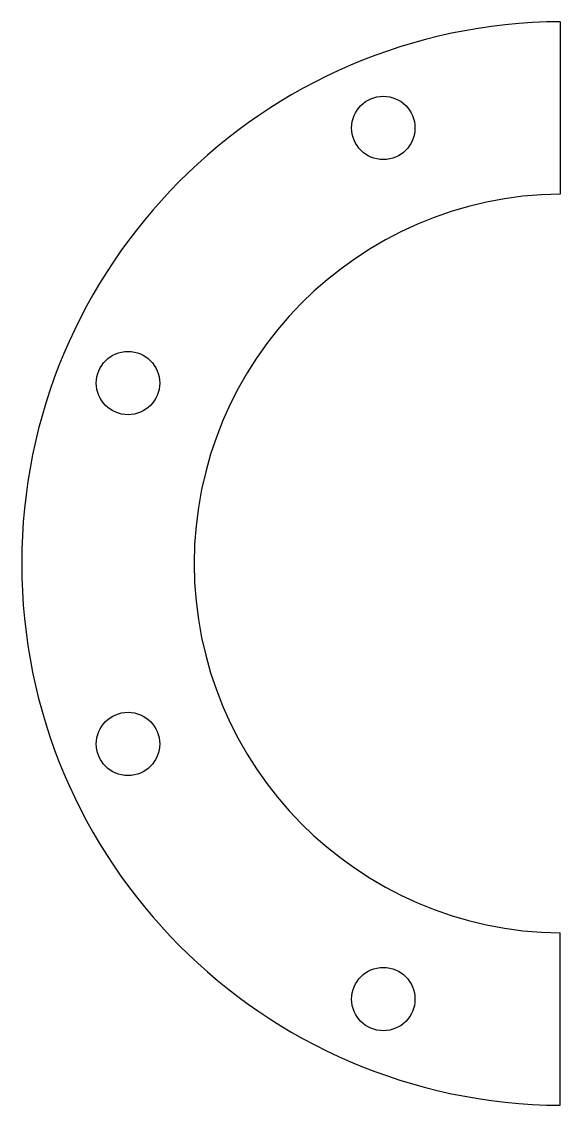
# Model space of a CAD drawing. Header units: millimetres. Extents: x -38.5 to -0.2, y -38.5 to 38.5.
import ezdxf

# ---------------------------------------------------------------- set-up
doc = ezdxf.new("R2010")
doc.units = ezdxf.units.MM

msp = doc.modelspace()

# ---------------------------------------------------------------- linework, layer by layer
at = {"color": 7, "linetype": 'Continuous', "lineweight": 25}
for p, q in [((-0.25, 38.499), (-0.25, 26.249)), ((-0.25, -38.499), (-0.25, -26.249))]:
    msp.add_line(p, q, dxfattribs=at)
for centre in [(-12.82, 30.95), (-30.95, 12.82), (-30.95, -12.82), (-12.82, -30.95)]:
    msp.add_circle(centre, 2.25, dxfattribs=at)
for radius, start, end in [(38.5, 90.37205, 269.62795), (26.25, 90.54568, 269.45432)]:
    msp.add_arc((0, 0), radius, start, end, dxfattribs=at)

doc.saveas('drawing.dxf')
